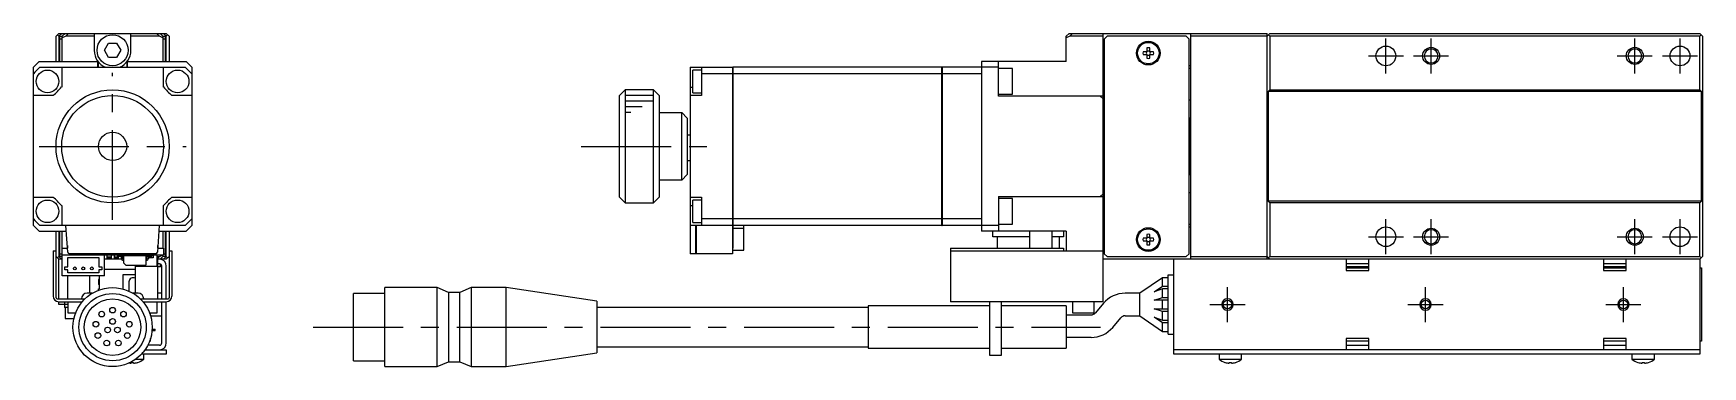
# Model space of a CAD drawing. Extents: x -1 to 617, y -8 to 192.
# Drawn here: x 321.9 to 617, y 71 to 130 of the extents above; entities that cross this region are included whole.
import ezdxf

# ---------------------------------------------------------------- set-up
doc = ezdxf.new("R2010")
doc.units = 0
doc.header["$LTSCALE"] = 0.5
doc.linetypes.add('CENTER', pattern=[50.8, 31.75, -6.35, 6.35, -6.35])
for name, color, linetype in [('MSM_CENTER', 1, 'CENTER'), ('MSM_CONTINUOUS', 7, 'CONTINUOUS'), ('MSM_NARROW', 5, 'CONTINUOUS')]:
    doc.layers.add(name, color=color, linetype=linetype)

msp = doc.modelspace()

# ---------------------------------------------------------------- linework, layer by layer
at = {"layer": 'MSM_CENTER'}
for p, q in [((561.04, 122.86), (561.04, 129.06)), ((569.04, 122.86), (569.04, 129.06)), ((605.04, 122.86), (605.04, 129.06)), ((613.04, 122.86), (613.04, 129.06)), ((557.94, 125.96), (564.14, 125.96)), ((565.94, 125.96), (572.14, 125.96)), ((601.94, 125.96), (608.14, 125.96)), ((609.94, 125.96), (616.14, 125.96)), ((335.93, 96.96), (335.93, 122.96)), ((322.93, 109.96), (348.93, 109.96)), ((418.79, 109.96), (442.29, 109.96)), ((561.04, 90.86), (561.04, 97.06)), ((569.04, 90.86), (569.04, 97.06)), ((605.04, 90.86), (605.04, 97.06)), ((613.04, 90.86), (613.04, 97.06)), ((557.94, 93.96), (564.14, 93.96)), ((565.94, 93.96), (572.14, 93.96)), ((601.94, 93.96), (608.14, 93.96)), ((609.94, 93.96), (616.14, 93.96)), ((533.04, 78.86), (533.04, 85.06)), ((568.04, 78.86), (568.04, 85.06)), ((603.04, 78.86), (603.04, 85.06)), ((529.94, 81.96), (536.14, 81.96)), ((564.94, 81.96), (571.14, 81.96)), ((599.94, 81.96), (606.14, 81.96)), ((371.4, 77.96), (510.57, 77.96))]:
    msp.add_line(p, q, dxfattribs=at)
at = {"layer": 'MSM_CONTINUOUS'}
for p, q in [((325.93, 129.46), (326.43, 129.96)), ((326.93, 129.96), (326.43, 129.46)), ((326.43, 129.96), (345.43, 129.96)), ((327.03, 129.46), (327.53, 129.96)), ((327.43, 129.86), (327.43, 129.96)), ((328.14, 129.96), (327.64, 129.46)), ((332.68, 129.96), (332.68, 126.96)), ((339.18, 126.96), (339.18, 129.96)), ((344.22, 129.46), (343.72, 129.96)), ((344.33, 129.96), (344.83, 129.46)), ((344.43, 129.86), (344.43, 129.96)), ((345.43, 129.46), (344.93, 129.96)), ((345.43, 129.96), (345.93, 129.46)), ((504.54, 129.46), (505.04, 129.96)), ((505.04, 129.96), (540.04, 129.96)), ((505.65, 129.96), (505.15, 129.46)), ((511.04, 82.46), (511.04, 129.96)), ((526.54, 89.96), (526.54, 129.96)), ((540.54, 129.96), (540.04, 129.46)), ((540.04, 89.96), (540.04, 129.96)), ((540.54, 129.96), (616.54, 129.96)), ((617.04, 129.46), (616.54, 129.96)), ((325.93, 124.96), (325.93, 129.46)), ((326.43, 129.46), (326.18, 129.71)), ((326.43, 129.46), (326.43, 124.96)), ((326.63, 129.46), (327.03, 129.46)), ((326.63, 124.96), (326.63, 129.46)), ((327.03, 128.96), (326.63, 128.96)), ((327.64, 129.46), (327.03, 129.16)), ((327.03, 124.96), (327.03, 129.46)), ((332.68, 129.46), (327.64, 129.46)), ((334.48, 126.96), (335.21, 128.21)), ((335.21, 125.71), (334.48, 126.96)), ((335.21, 128.21), (336.65, 128.21)), ((336.65, 128.21), (337.37, 126.96)), ((337.37, 126.96), (336.65, 125.71)), ((344.22, 129.46), (339.18, 129.46)), ((344.83, 129.16), (344.22, 129.46)), ((344.83, 129.46), (345.23, 129.46)), ((344.83, 129.46), (344.83, 124.96)), ((345.23, 128.96), (344.83, 128.96)), ((345.23, 129.46), (345.23, 124.96)), ((345.68, 129.71), (345.43, 129.46)), ((345.43, 124.96), (345.43, 129.46)), ((345.93, 129.46), (345.93, 124.96)), ((505.15, 129.46), (504.54, 129.16)), ((504.54, 124.96), (504.54, 129.46)), ((511.04, 129.46), (505.15, 129.46)), ((511.74, 129.46), (511.24, 128.96)), ((511.24, 128.96), (511.24, 90.96)), ((525.74, 129.46), (511.74, 129.46)), ((518.8, 127.38), (518.8, 126.7)), ((519.28, 126.7), (519.28, 127.38)), ((526.24, 128.96), (525.74, 129.46)), ((526.24, 90.96), (526.24, 128.96)), ((540.04, 129.46), (526.54, 129.46)), ((540.29, 129.71), (540.54, 129.46)), ((540.54, 129.46), (540.54, 119.96)), ((616.54, 129.46), (540.54, 129.46)), ((616.54, 129.46), (616.79, 129.71)), ((616.54, 119.96), (616.54, 129.46)), ((617.04, 129.46), (617.04, 90.46)), ((322.93, 124.96), (321.93, 123.96)), ((321.93, 95.96), (321.93, 123.96)), ((322.93, 124.96), (333.33, 124.96)), ((323.08, 123.96), (348.77, 123.96)), ((326.93, 123.96), (326.93, 120.46)), ((333.33, 123.96), (333.33, 124.96)), ((333.44, 123.96), (333.44, 124.87)), ((336.65, 125.71), (335.21, 125.71)), ((338.42, 124.87), (338.42, 123.96)), ((338.53, 124.96), (338.53, 123.96)), ((338.53, 124.96), (348.93, 124.96)), ((344.93, 120.46), (344.93, 123.96)), ((349.93, 123.96), (348.93, 124.96)), ((349.93, 123.96), (349.93, 95.96)), ((438.04, 123.96), (438.04, 90.96)), ((438.04, 123.96), (445.54, 123.96)), ((440.04, 123.96), (440.04, 118.96)), ((445.54, 123.96), (445.54, 90.96)), ((445.54, 123.95), (445.59, 123.95)), ((482.54, 123.96), (445.59, 123.96)), ((445.59, 123.96), (445.59, 91.96)), ((482.54, 95.96), (482.54, 123.96)), ((482.54, 123.95), (482.59, 123.95)), ((482.59, 123.96), (482.59, 95.96)), ((492.54, 123.96), (482.59, 123.96)), ((489.54, 124.96), (489.54, 94.96)), ((504.54, 124.96), (489.54, 124.96)), ((492.54, 118.86), (492.54, 124.96)), ((511.24, 124.21), (511.04, 124.21)), ((518.8, 126.7), (518.12, 126.7)), ((518.12, 126.22), (518.8, 126.22)), ((518.8, 126.22), (518.8, 125.54)), ((519.96, 126.7), (519.28, 126.7)), ((519.28, 125.54), (519.28, 126.22)), ((519.28, 126.22), (519.96, 126.22)), ((526.54, 124.21), (526.24, 124.21)), ((438.54, 119.46), (438.54, 123.46)), ((440.04, 123.46), (438.54, 123.46)), ((445.54, 122.81), (440.04, 122.81)), ((445.54, 122.8), (445.59, 122.8)), ((482.54, 122.81), (445.59, 122.81)), ((482.54, 122.8), (482.59, 122.8)), ((489.54, 122.81), (482.59, 122.81)), ((495.04, 123.71), (492.54, 123.71)), ((495.04, 119.21), (495.04, 123.71)), ((526.54, 123.71), (526.24, 123.71)), ((325.43, 118.96), (321.93, 118.96)), ((349.93, 118.96), (346.43, 118.96)), ((426.54, 119.96), (425.54, 118.96)), ((425.54, 100.96), (425.54, 118.96)), ((426.54, 119.96), (426.54, 99.96)), ((431.54, 119.96), (426.54, 119.96)), ((431.54, 99.96), (431.54, 119.96)), ((432.54, 118.96), (431.54, 119.96)), ((432.54, 118.96), (432.54, 100.96)), ((438.04, 120.46), (438.54, 120.46)), ((440.04, 118.96), (438.04, 118.96)), ((438.54, 119.46), (440.04, 119.46)), ((492.54, 119.21), (495.04, 119.21)), ((511.04, 118.86), (492.54, 118.86)), ((510.54, 118.86), (511.04, 118.36)), ((511.24, 119.96), (511.04, 119.96)), ((511.24, 118.96), (511.04, 118.96)), ((526.24, 118.21), (526.54, 118.21)), ((540.54, 119.96), (540.24, 119.66)), ((616.84, 119.66), (540.24, 119.66)), ((540.24, 119.66), (540.24, 100.26)), ((540.54, 119.96), (616.54, 119.96)), ((616.84, 119.66), (616.54, 119.96)), ((616.84, 100.26), (616.84, 119.66)), ((432.54, 115.96), (436.54, 115.96)), ((437.54, 114.96), (436.54, 115.96)), ((436.54, 103.96), (436.54, 115.96)), ((511.24, 117.46), (511.04, 117.46)), ((437.54, 114.96), (437.54, 104.96)), ((526.34, 114.96), (526.24, 114.96)), ((526.34, 104.96), (526.34, 114.96)), ((526.54, 114.76), (526.34, 114.96)), ((438.04, 111.96), (437.54, 111.96)), ((437.54, 107.46), (438.04, 107.46)), ((436.54, 103.96), (432.54, 103.96)), ((436.54, 103.96), (437.54, 104.96)), ((526.24, 104.96), (526.34, 104.96)), ((526.34, 104.96), (526.54, 105.16)), ((321.93, 100.96), (325.43, 100.96)), ((346.43, 100.96), (349.93, 100.96)), ((425.54, 100.96), (426.54, 99.96)), ((431.54, 99.96), (432.54, 100.96)), ((438.04, 100.96), (440.04, 100.96)), ((440.04, 100.46), (438.54, 100.46)), ((438.54, 96.46), (438.54, 100.46)), ((440.04, 100.96), (440.04, 95.96)), ((492.54, 101.06), (511.04, 101.06)), ((492.54, 101.06), (492.54, 94.96)), ((495.04, 100.71), (492.54, 100.71)), ((495.04, 96.21), (495.04, 100.71)), ((511.04, 101.56), (510.54, 101.06)), ((511.04, 102.46), (511.24, 102.46)), ((511.24, 100.96), (511.04, 100.96)), ((526.54, 101.71), (526.24, 101.71)), ((326.93, 99.46), (326.93, 95.96)), ((344.93, 95.96), (344.93, 99.46)), ((426.54, 99.96), (431.54, 99.96)), ((438.04, 99.46), (438.54, 99.46)), ((511.04, 99.96), (511.24, 99.96)), ((540.24, 100.26), (540.54, 99.96)), ((616.84, 100.26), (540.24, 100.26)), ((540.54, 99.96), (540.54, 90.46)), ((616.54, 99.96), (540.54, 99.96)), ((616.54, 99.96), (616.84, 100.26)), ((616.54, 90.46), (616.54, 99.96)), ((321.93, 95.96), (322.93, 94.96)), ((322.93, 94.96), (327.75, 94.96)), ((348.77, 95.96), (323.08, 95.96)), ((325.93, 83.16), (325.93, 94.96)), ((326.43, 94.96), (326.43, 90.46)), ((326.63, 90.46), (326.63, 94.96)), ((327.03, 91.96), (327.03, 94.96)), ((328.01, 91.24), (327.68, 95.96)), ((344.18, 95.96), (343.85, 91.24)), ((344.11, 94.96), (348.93, 94.96)), ((344.83, 94.96), (344.83, 91.96)), ((345.23, 94.96), (345.23, 90.46)), ((345.43, 90.46), (345.43, 94.96)), ((345.93, 94.96), (345.93, 83.16)), ((348.93, 94.96), (349.93, 95.96)), ((445.54, 95.96), (438.04, 95.96)), ((438.54, 96.46), (440.04, 96.46)), ((439.04, 90.96), (439.04, 95.96)), ((439.09, 95.96), (439.09, 90.96)), ((445.54, 97.12), (440.04, 97.12)), ((445.54, 97.12), (445.59, 97.12)), ((445.54, 95.97), (445.59, 95.97)), ((482.54, 97.12), (445.59, 97.12)), ((482.54, 95.96), (445.59, 95.96)), ((445.59, 95.46), (447.54, 95.46)), ((447.54, 91.56), (447.54, 95.96)), ((482.54, 97.12), (482.59, 97.12)), ((482.54, 95.97), (482.59, 95.97)), ((489.54, 97.12), (482.59, 97.12)), ((492.54, 95.96), (482.59, 95.96)), ((504.54, 94.96), (489.54, 94.96)), ((491.54, 93.96), (491.54, 94.96)), ((492.54, 96.21), (495.04, 96.21)), ((498.04, 94.96), (498.04, 91.96)), ((502.04, 91.96), (502.04, 94.96)), ((504.04, 94.96), (504.04, 93.96)), ((504.54, 94.96), (504.54, 91.46)), ((511.04, 95.71), (511.24, 95.71)), ((526.24, 96.21), (526.54, 96.21)), ((526.24, 95.71), (526.54, 95.71)), ((326.93, 91.96), (326.93, 90.76)), ((326.93, 91.96), (327.96, 91.96)), ((327.93, 92.39), (327.93, 91.96)), ((343.9, 91.96), (344.93, 91.96)), ((343.93, 91.96), (343.93, 92.39)), ((344.93, 91.96), (344.93, 90.76)), ((445.59, 91.96), (445.54, 91.96)), ((445.54, 91.56), (447.54, 91.56)), ((484.04, 91.96), (504.04, 91.96)), ((484.04, 91.96), (484.04, 82.46)), ((498.04, 93.96), (491.54, 93.96)), ((492.29, 93.96), (492.29, 91.96)), ((504.04, 93.96), (502.04, 93.96)), ((503.29, 93.96), (503.29, 91.96)), ((504.04, 91.96), (504.04, 91.46)), ((518.8, 93.7), (518.12, 93.7)), ((518.12, 93.22), (518.8, 93.22)), ((518.8, 94.38), (518.8, 93.7)), ((518.8, 93.22), (518.8, 92.54)), ((519.28, 93.7), (519.28, 94.38)), ((519.96, 93.7), (519.28, 93.7)), ((519.28, 92.54), (519.28, 93.22)), ((519.28, 93.22), (519.96, 93.22)), ((325.43, 91.46), (325.93, 91.46)), ((325.43, 91.46), (325.43, 83.46)), ((326.43, 89.96), (325.93, 90.46)), ((326.18, 90.21), (326.43, 90.46)), ((326.43, 90.46), (326.93, 89.96)), ((326.43, 82.96), (326.43, 89.96)), ((327, 89.96), (326.43, 89.96)), ((326.63, 90.96), (326.93, 90.96)), ((327, 90.46), (326.63, 90.46)), ((326.93, 90.76), (344.93, 90.76)), ((327, 87.06), (327, 90.76)), ((327.5, 88.61), (328, 88.61)), ((327.5, 88.11), (327.5, 88.61)), ((328, 90.26), (333.5, 90.26)), ((328, 88.61), (328, 90.26)), ((343.55, 90.96), (328.31, 90.96)), ((333.5, 90.26), (333.5, 88.61)), ((333.5, 88.61), (334, 88.61)), ((334, 88.61), (334, 88.11)), ((334.5, 87.06), (334.5, 90.76)), ((337.52, 89.96), (334.5, 89.96)), ((334.93, 90.76), (334.93, 89.96)), ((335.68, 90.34), (334.93, 90.34)), ((335.68, 90.21), (334.93, 90.21)), ((335.68, 90.76), (335.68, 89.96)), ((336.18, 90.76), (336.18, 89.96)), ((336.93, 90.34), (336.18, 90.34)), ((336.93, 90.21), (336.18, 90.21)), ((336.88, 90.53), (336.88, 90.76)), ((336.88, 90.53), (337.39, 90.53)), ((336.93, 90.53), (336.93, 89.96)), ((337.13, 90.53), (337.13, 90.76)), ((337.2, 90.53), (337.2, 90.76)), ((337.43, 90.76), (337.43, 90.76)), ((337.43, 90.52), (337.43, 89.96)), ((337.49, 90.34), (337.43, 90.34)), ((337.49, 90.21), (337.43, 90.21)), ((337.49, 90.43), (337.49, 90.1)), ((337.72, 90.1), (337.72, 90.43)), ((337.93, 90.34), (337.72, 90.34)), ((337.93, 90.21), (337.72, 90.21)), ((337.82, 90), (337.93, 90)), ((337.82, 89.77), (337.93, 89.77)), ((337.93, 89.3), (337.93, 90.56)), ((338.28, 88.91), (337.96, 89.23)), ((338.03, 90.66), (341.73, 90.66)), ((341.73, 88.88), (338.35, 88.88)), ((338.61, 90.76), (338.61, 90.66)), ((339.18, 90.76), (339.18, 90.66)), ((339.93, 88.88), (339.93, 83.96)), ((340.03, 90.76), (340.03, 90.66)), ((340.03, 88.88), (340.03, 88.76)), ((340.03, 88.76), (343.83, 88.76)), ((340.15, 90.76), (340.15, 90.66)), ((341.83, 90.56), (341.83, 88.98)), ((342.04, 90.21), (341.83, 90.21)), ((341.83, 90), (341.94, 90)), ((341.83, 89.77), (341.94, 89.77)), ((342.04, 90.1), (342.04, 90.43)), ((342.15, 90.76), (342.15, 90.68)), ((342.27, 90.43), (342.27, 90.1)), ((343.1, 90.21), (342.27, 90.21)), ((342.37, 90.53), (342.88, 90.53)), ((342.56, 90.76), (342.56, 90.53)), ((342.63, 90.76), (342.63, 90.53)), ((342.88, 90.76), (342.88, 90.53)), ((343.1, 90.76), (343.1, 90.21)), ((343.83, 88.76), (343.83, 90.76)), ((343.83, 90.46), (344.22, 90.46)), ((343.83, 90.07), (344.22, 90.46)), ((345.43, 89.96), (343.83, 89.96)), ((343.93, 82.96), (343.93, 89.96)), ((344.23, 89.16), (343.93, 89.16)), ((344.43, 88.66), (343.93, 88.66)), ((344.22, 90.46), (344.82, 90.76)), ((344.83, 90.46), (344.33, 89.96)), ((344.43, 89.96), (344.43, 90.06)), ((344.43, 88.66), (344.43, 89.11)), ((344.63, 82.96), (344.63, 88.76)), ((344.83, 90.76), (344.83, 90.46)), ((345.23, 90.46), (344.83, 90.46)), ((344.93, 90.96), (345.23, 90.96)), ((344.93, 89.96), (345.43, 90.46)), ((345.43, 90.46), (345.68, 90.21)), ((345.93, 90.46), (345.43, 89.96)), ((345.43, 82.96), (345.43, 88.76)), ((345.93, 91.46), (346.43, 91.46)), ((346.43, 91.46), (346.43, 83.46)), ((439.04, 90.96), (438.04, 90.96)), ((439.04, 91.01), (439.09, 91.01)), ((445.54, 90.96), (439.09, 90.96)), ((484.04, 91.46), (511.04, 91.46)), ((616.54, 89.96), (511.04, 89.96)), ((511.24, 90.96), (511.74, 90.46)), ((511.74, 90.46), (525.74, 90.46)), ((523.54, 73.16), (523.54, 89.96)), ((525.74, 90.46), (526.24, 90.96)), ((526.54, 90.46), (540.04, 90.46)), ((540.04, 90.46), (540.54, 89.96)), ((540.54, 90.46), (540.29, 90.21)), ((540.54, 90.46), (616.54, 90.46)), ((554.04, 89.96), (554.04, 87.96)), ((558.04, 89.16), (554.04, 89.16)), ((558.04, 88.66), (554.04, 88.66)), ((557.54, 88.46), (557.54, 88.66)), ((558.04, 87.96), (558.04, 89.96)), ((599.54, 89.96), (599.54, 87.96)), ((603.54, 89.16), (599.54, 89.16)), ((603.54, 88.66), (599.54, 88.66)), ((603.54, 87.96), (603.54, 89.96)), ((616.79, 90.21), (616.54, 90.46)), ((616.54, 89.96), (617.04, 90.46)), ((616.54, 89.96), (616.54, 73.16)), ((334.5, 87.06), (327, 87.06)), ((328, 88.11), (327.5, 88.11)), ((327.93, 87.06), (327.93, 82.96)), ((328, 87.56), (328, 88.11)), ((333.5, 87.56), (328, 87.56)), ((331.93, 83.96), (331.93, 87.06)), ((333.53, 86.41), (333.43, 86.41)), ((333.43, 86.41), (333.43, 85.51)), ((333.53, 86.04), (333.43, 86.04)), ((333.53, 85.89), (333.43, 85.89)), ((333.5, 88.11), (333.5, 87.56)), ((334, 88.11), (333.5, 88.11)), ((333.53, 87.06), (333.53, 84.71)), ((334.5, 88.21), (339.93, 88.21)), ((337.73, 87.21), (337.73, 84.73)), ((339.93, 87.21), (337.73, 87.21)), ((338.83, 85.96), (338.83, 84.33)), ((521.54, 86.71), (517.54, 83.96)), ((522.54, 86.71), (521.54, 86.71)), ((521.54, 85.21), (521.54, 86.71)), ((522.54, 87.21), (523.54, 87.21)), ((522.54, 76.71), (522.54, 87.21)), ((554.04, 88.46), (558.04, 88.46)), ((554.04, 87.96), (558.04, 87.96)), ((599.54, 88.46), (603.54, 88.46)), ((599.54, 87.96), (603.54, 87.96)), ((616.54, 88.46), (616.84, 88.46)), ((616.84, 88.46), (616.84, 75.46)), ((326.13, 82.96), (331.03, 82.96)), ((332.32, 83.96), (331.43, 83.96)), ((333.53, 85.51), (333.43, 85.51)), ((333.43, 84.71), (333.53, 84.71)), ((333.43, 84.5), (333.43, 84.71)), ((340.43, 83.96), (339.53, 83.96)), ((340.83, 82.96), (345.73, 82.96)), ((344.63, 83.96), (343.93, 83.96)), ((384.04, 83.91), (378.54, 83.91)), ((378.54, 72.01), (378.54, 83.91)), ((393.34, 84.96), (384.04, 84.96)), ((384.04, 70.96), (384.04, 84.96)), ((395.34, 84.11), (393.34, 84.96)), ((393.34, 70.96), (393.34, 84.96)), ((397.34, 84.11), (395.34, 84.11)), ((395.34, 84.11), (395.34, 71.81)), ((399.34, 84.96), (397.34, 84.11)), ((397.34, 71.81), (397.34, 84.11)), ((405.54, 84.96), (399.34, 84.96)), ((399.34, 84.96), (399.34, 70.96)), ((421.54, 82.53), (405.54, 84.96)), ((405.54, 70.96), (405.54, 84.96)), ((517.54, 83.96), (514.94, 83.96)), ((517.54, 79.96), (517.54, 83.96)), ((520.08, 84.21), (521.54, 85.21)), ((521.54, 84.71), (520.08, 84.21)), ((520.08, 82.71), (521.54, 83.21)), ((522.54, 82.71), (520.08, 82.71)), ((521.54, 85.21), (522.54, 85.21)), ((522.54, 84.71), (521.54, 84.71)), ((521.54, 83.21), (521.54, 84.71)), ((521.54, 83.21), (522.54, 83.21)), ((521.54, 81.21), (521.54, 82.71)), ((326.43, 82.46), (330.57, 82.46)), ((326.43, 81.96), (326.43, 82.46)), ((328.03, 81.96), (326.43, 81.96)), ((327.43, 82.46), (327.43, 81.46)), ((328.03, 81.46), (327.43, 81.46)), ((327.53, 81.46), (327.53, 79.46)), ((328.03, 82.46), (328.03, 80.46)), ((328.03, 80.46), (329.39, 80.46)), ((330.43, 82.46), (330.43, 82.29)), ((341.29, 82.46), (345.43, 82.46)), ((341.43, 82.29), (341.43, 82.46)), ((342.47, 80.46), (343.83, 80.46)), ((342.63, 79.99), (342.63, 80.46)), ((342.64, 79.96), (344.63, 79.96)), ((343.83, 80.46), (343.83, 82.46)), ((344.63, 75.16), (344.63, 82.46)), ((345.43, 75.16), (345.43, 82.46)), ((421.54, 82.53), (421.54, 73.39)), ((469.54, 81.46), (421.54, 81.46)), ((469.54, 81.71), (469.54, 74.21)), ((491.04, 81.71), (469.54, 81.71)), ((511.04, 82.46), (484.04, 82.46)), ((491.04, 72.96), (491.04, 82.46)), ((493.04, 82.46), (493.04, 72.96)), ((504.54, 81.71), (493.04, 81.71)), ((504.54, 81.71), (504.54, 74.21)), ((504.54, 80.13), (508.92, 80.13)), ((505.64, 82.46), (505.64, 80.46)), ((505.64, 80.46), (509.44, 80.46)), ((509.44, 80.46), (509.44, 82.46)), ((511.11, 82.18), (509.69, 80.49)), ((514.94, 79.96), (517.54, 79.96)), ((517.54, 79.96), (521.54, 77.21)), ((521.54, 80.71), (520.08, 81.21)), ((520.08, 81.21), (522.54, 81.21)), ((520.08, 79.71), (521.54, 79.21)), ((521.54, 78.71), (520.08, 79.71)), ((522.54, 80.71), (521.54, 80.71)), ((521.54, 79.21), (521.54, 80.71)), ((327.53, 79.46), (329.09, 79.46)), ((342.9, 77.34), (343.43, 77.34)), ((342.92, 77.59), (343.43, 77.59)), ((343.43, 77.34), (343.43, 77.59)), ((512.76, 77.92), (514.17, 79.6)), ((521.54, 79.21), (522.54, 79.21)), ((522.54, 78.71), (521.54, 78.71)), ((521.54, 77.21), (521.54, 78.71)), ((521.54, 77.21), (522.54, 77.21)), ((341.67, 73.96), (345.43, 73.96)), ((344.23, 74.76), (342.15, 74.76)), ((342.63, 75.46), (342.47, 75.46)), ((342.63, 75.46), (342.63, 75.93)), ((345.43, 73.96), (345.43, 73.16)), ((421.54, 74.46), (469.54, 74.46)), ((469.54, 74.21), (491.04, 74.21)), ((493.04, 74.21), (504.54, 74.21)), ((508.92, 76.13), (504.54, 76.13)), ((522.54, 76.71), (523.54, 76.71)), ((616.54, 73.96), (523.54, 73.96)), ((558.04, 75.96), (554.04, 75.96)), ((554.04, 75.96), (554.04, 73.96)), ((558.04, 75.46), (554.04, 75.46)), ((554.04, 74.76), (558.04, 74.76)), ((558.04, 73.96), (558.04, 75.96)), ((603.54, 75.96), (599.54, 75.96)), ((599.54, 75.96), (599.54, 73.96)), ((603.54, 75.46), (599.54, 75.46)), ((599.54, 74.76), (603.54, 74.76)), ((603.54, 73.96), (603.54, 75.96)), ((616.84, 75.46), (616.54, 75.46)), ((339.23, 71.71), (339.63, 71.71)), ((339.23, 71.57), (339.23, 71.71)), ((339.63, 71.71), (339.63, 71.57)), ((339.99, 72.26), (341.43, 72.26)), ((340.36, 71.71), (340.38, 71.71)), ((345.43, 73.16), (341.03, 73.16)), ((341.43, 72.26), (341.43, 73.16)), ((378.54, 72.01), (384.04, 72.01)), ((384.04, 70.96), (393.34, 70.96)), ((393.34, 70.96), (395.34, 71.81)), ((395.34, 71.81), (397.34, 71.81)), ((397.34, 71.81), (399.34, 70.96)), ((399.34, 70.96), (405.54, 70.96)), ((405.54, 70.96), (421.54, 73.39)), ((493.04, 72.96), (491.04, 72.96)), ((616.54, 73.16), (523.54, 73.16)), ((531.54, 73.16), (531.54, 72.26)), ((531.54, 72.26), (535.54, 72.26)), ((532.59, 71.71), (532.61, 71.71)), ((533.34, 71.71), (533.74, 71.71)), ((533.34, 71.57), (533.34, 71.71)), ((533.74, 71.71), (533.74, 71.57)), ((534.47, 71.71), (534.49, 71.71)), ((535.54, 72.26), (535.54, 73.16)), ((604.54, 73.16), (604.54, 72.26)), ((604.54, 72.26), (608.54, 72.26)), ((605.59, 71.71), (605.61, 71.71)), ((606.34, 71.71), (606.74, 71.71)), ((606.34, 71.57), (606.34, 71.71)), ((606.74, 71.71), (606.74, 71.57)), ((607.47, 71.71), (607.49, 71.71)), ((608.54, 72.26), (608.54, 73.16))]:
    msp.add_line(p, q, dxfattribs=at)
for centre, radius in [((335.93, 126.96), 2.75), ((519.04, 126.46), 2.1), ((519.04, 126.46), 1.9), ((561.04, 125.96), 1.75), ((613.04, 125.96), 1.75), ((324.43, 121.46), 2), ((347.43, 121.46), 2), ((335.93, 109.96), 10), ((335.93, 109.96), 9), ((335.93, 109.96), 2.5), ((324.43, 98.46), 2), ((347.43, 98.46), 2), ((519.04, 93.46), 2.1), ((519.04, 93.46), 1.9), ((561.04, 93.96), 1.75), ((613.04, 93.96), 1.75), ((329.25, 88.36), 0.25), ((330.75, 88.36), 0.25), ((332.25, 88.36), 0.25), ((335.93, 77.96), 7), ((335.93, 77.96), 5.95), ((335.93, 77.96), 5), ((533.04, 81.96), 0.783), ((568.04, 81.96), 0.783), ((603.04, 81.96), 0.783), ((334, 80.26), 0.5), ((335.93, 80.96), 0.5), ((337.86, 80.26), 0.5), ((332.97, 78.48), 0.5), ((333.33, 76.46), 0.5), ((335.06, 77.46), 0.5), ((335.93, 78.96), 0.5), ((336.79, 77.46), 0.5), ((338.53, 76.46), 0.5), ((338.88, 78.48), 0.5), ((334.9, 75.14), 0.5), ((336.95, 75.14), 0.5)]:
    msp.add_circle(centre, radius, dxfattribs=at)
at = {"layer": 'MSM_CONTINUOUS', "extrusion": (0, 0, -1)}
for centre in [(-569.04, 125.96), (-605.04, 125.96), (-569.04, 93.96), (-605.04, 93.96)]:
    msp.add_circle(centre, 1.23, dxfattribs=at)
at = {"layer": 'MSM_CONTINUOUS'}
for centre, radius, start, end in [((335.93, 126.96), 3.25, 180, 247.3876), ((335.93, 126.96), 3.25, 292.604, 0), ((519.04, 126.46), 0.95, 75.3667, 104.6333), ((335.93, 109.96), 19, 132.5369, 137.4631), ((335.93, 109.96), 19, 42.5369, 47.4631), ((519.04, 126.46), 0.95, 165.3667, 194.6333), ((519.04, 126.46), 0.365, 138.8496, 221.1504), ((519.04, 126.46), 0.365, 48.8496, 131.1504), ((519.04, 126.46), 0.365, 228.8496, 311.1504), ((519.04, 126.46), 0.95, 255.3667, 284.6333), ((519.04, 126.46), 0.365, 318.8496, 41.1504), ((519.04, 126.46), 0.95, 345.3667, 14.6333), ((312.76, 133.13), 19, 311.7998, 318.2002), ((359.09, 133.13), 19, 221.7998, 228.2002), ((312.76, 86.8), 19, 41.7998, 48.2002), ((359.09, 86.8), 19, 131.7998, 138.2002), ((335.93, 109.96), 19, 222.5369, 227.4631), ((335.93, 109.96), 19, 312.5369, 317.4631), ((519.04, 93.46), 0.95, 165.3667, 194.6333), ((519.04, 93.46), 0.365, 138.8496, 221.1504), ((519.04, 93.46), 0.95, 75.3667, 104.6333), ((519.04, 93.46), 0.365, 48.8496, 131.1504), ((519.04, 93.46), 0.365, 228.8496, 311.1504), ((519.04, 93.46), 0.95, 255.3667, 284.6333), ((519.04, 93.46), 0.365, 318.8496, 41.1504), ((519.04, 93.46), 0.95, 345.3667, 14.6333), ((328.31, 91.26), 0.3, 184, 270), ((337.39, 90.43), 0.33, 0, 90), ((337.39, 90.43), 0.1, 0, 90), ((337.82, 90.1), 0.33, 180, 270), ((337.82, 90.1), 0.1, 180, 270), ((338.03, 90.56), 0.1, 90, 180), ((338.03, 89.3), 0.1, 180, 225), ((338.35, 88.98), 0.1, 225, 270), ((341.73, 90.56), 0.1, 0, 90), ((341.73, 88.98), 0.1, 270, 0), ((341.94, 90.1), 0.1, 270, 0), ((341.94, 90.1), 0.33, 270, 0), ((342.37, 90.43), 0.33, 90, 180), ((342.37, 90.43), 0.1, 90, 180), ((343.55, 91.26), 0.3, 270, 356), ((344.23, 88.76), 1.2, 0, 90), ((344.23, 88.76), 0.4, 0, 90), ((339.58, 85.96), 0.75, 62.1818, 180), ((326.43, 83.46), 1, 180, 270), ((326.13, 83.16), 0.2, 180, 270), ((331.43, 82.96), 1, 90, 180), ((340.43, 82.96), 1, 0, 90), ((345.43, 83.46), 1, 270, 0), ((345.73, 83.16), 0.2, 270, 0), ((514.94, 78.96), 5, 90, 140), ((508.92, 81.13), 1, 270, 320), ((514.94, 78.96), 1, 90, 140), ((508.92, 81.13), 5, 270, 320), ((344.23, 75.16), 1.2, 270, 0), ((344.23, 75.16), 0.4, 270, 0), ((331.43, 73.96), 1, 208.9988, 234.2683), ((339.43, 74.76), 3.19, 260.1406, 266.4096), ((339.43, 74.76), 3.19, 273.5904, 286.9053), ((339.43, 74.76), 3.2, 287.27, 308.6822), ((340.43, 73.96), 1, 306.8699, 331.0012), ((533.54, 74.76), 3.2, 231.3178, 252.73), ((533.54, 74.76), 3.19, 253.0947, 266.4097), ((533.54, 74.76), 3.19, 273.5903, 286.9053), ((533.54, 74.76), 3.2, 287.27, 308.6822), ((606.54, 74.76), 3.2, 231.3178, 252.73), ((606.54, 74.76), 3.19, 253.0947, 266.4097), ((606.54, 74.76), 3.19, 273.5903, 286.9053), ((606.54, 74.76), 3.2, 287.27, 308.6822)]:
    msp.add_arc(centre, radius, start, end, dxfattribs=at)
at = {"layer": 'MSM_NARROW'}
for p, q in [((431.54, 118.96), (426.54, 118.96)), ((431.54, 117.96), (426.54, 117.96)), ((429.54, 116.96), (426.54, 116.96)), ((427.54, 115.96), (426.54, 115.96))]:
    msp.add_line(p, q, dxfattribs=at)
for centre in [(569.04, 125.96), (605.04, 125.96), (569.04, 93.96), (605.04, 93.96)]:
    msp.add_circle(centre, 1.5, dxfattribs=at)
at = {"layer": 'MSM_NARROW', "extrusion": (0, 0, -1)}
for centre in [(-533.04, 81.96), (-568.04, 81.96), (-603.04, 81.96)]:
    msp.add_circle(centre, 1, dxfattribs=at)

doc.saveas('drawing.dxf')
